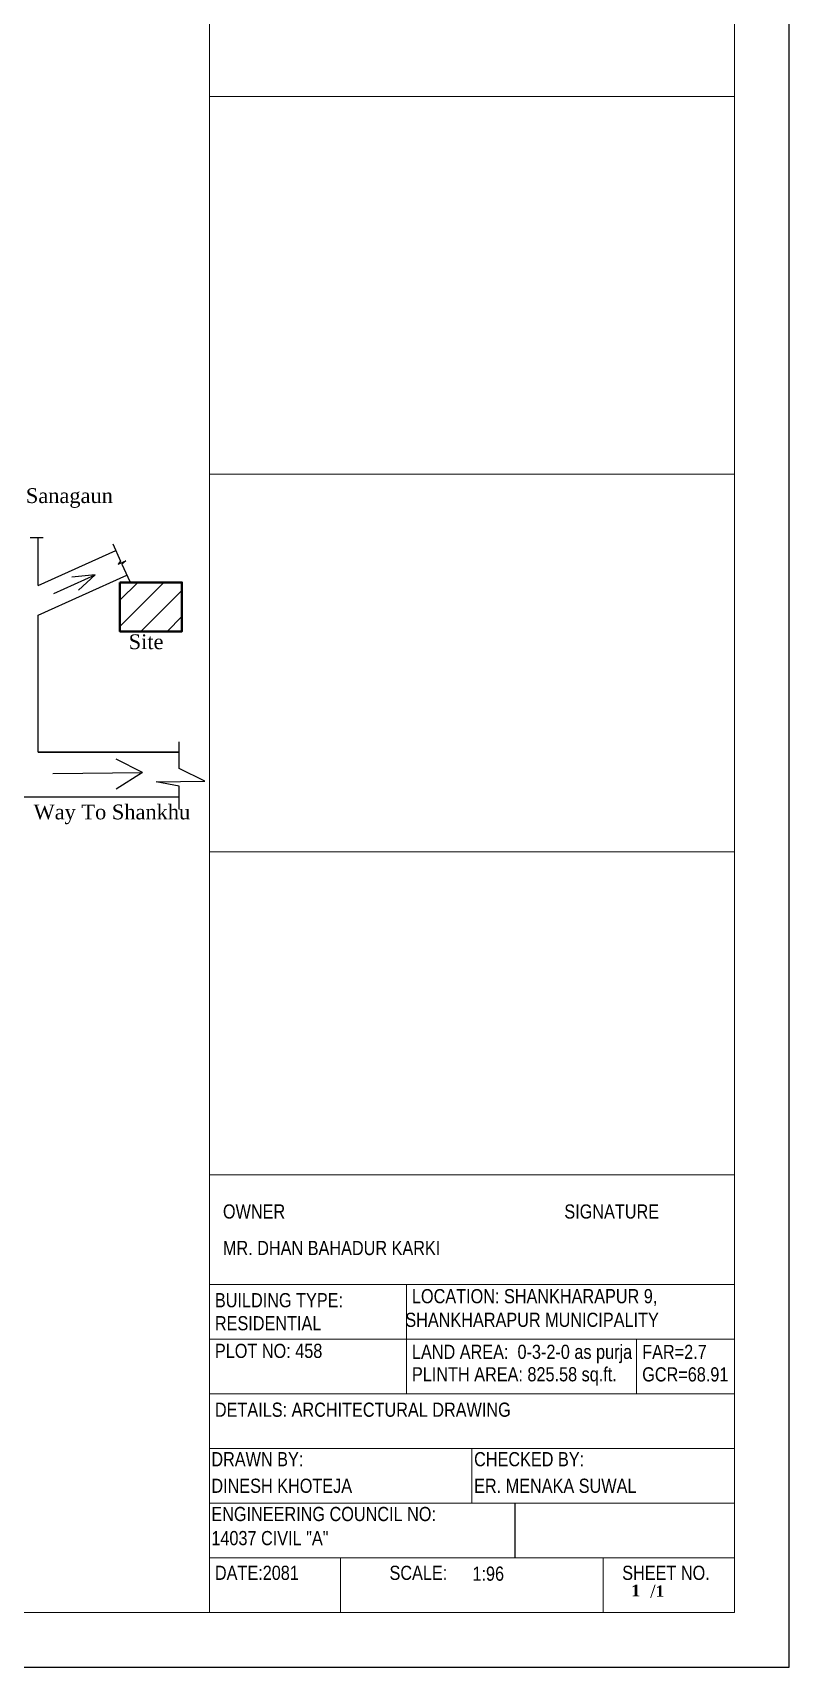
# Model space of a CAD drawing. Header units: inches. Extents: x -4597 to 93300, y -14139 to 5932.
# Drawn here: x -2060 to -1420, y -11124 to -9741 of the extents above; entities that cross this region are included whole.
import ezdxf

# ---------------------------------------------------------------- set-up
doc = ezdxf.new("R2010")
doc.units = ezdxf.units.IN
doc.header["$LTSCALE"] = 0.5
doc.header["$MEASUREMENT"] = 0
doc.linetypes.add('DASHED2', pattern=[0.375, 0.25, -0.125])
doc.layers.add('A-Wall', color=7, linetype='Continuous')
for name, color, linetype, lineweight in [('DW-SEC', 24, 'Continuous', 25), ('ELE1', 3, 'Continuous', 9), ('river', 7, 'DASHED2', 25), ('TEXT', 220, 'Continuous', 9), ('Text 0.200', 122, 'Continuous', 20), ('wall', 20, 'Continuous', 40)]:
    doc.layers.add(name, color=color, linetype=linetype, lineweight=lineweight)
doc.styles.add('14 INCH', font='times.ttf', dxfattribs={"height": 14})
doc.styles.add('ordinary', font='ARIALN.TTF')
doc.styles.get("Standard").update_dxf_attribs({"font": 'arial.ttf'})

msp = doc.modelspace()

# ---------------------------------------------------------------- hatches: boundary and pattern name
at = {"layer": 'DW-SEC'}
h = msp.add_hatch(dxfattribs=at)
h.set_pattern_fill('ANSI31', color=256, scale=125)
h.set_pattern_definition([(45, (-45385.654, 6947.669), (-11.0485435, 11.0485435), [])])
h.paths.add_polyline_path([(-1933.9, -10206), (-1986.4, -10206), (-1986.4, -10247.6), (-1933.9, -10247.6)])

# ---------------------------------------------------------------- linework, layer by layer
at = {"layer": 'A-Wall', "ltscale": 50}
msp.add_line((-1652.1, -10985.5), (-1652.1, -11031.9), dxfattribs=at)
at = {"layer": 'Defpoints'}
msp.add_lwpolyline([(-1419.8, -8876.5), (-4597.4, -8876.5), (-4597.4, -11124.5), (-1419.8, -11124.5)], close=True, dxfattribs=at)
at = {"layer": 'ELE1'}
for p, q in [((-1910.7, -11078.2), (-1910.7, -8922.8)), ((-1466.1, -9794.6), (-1910.7, -9794.6)), ((-1466.1, -10114.4), (-1910.7, -10114.4)), ((-1466.1, -10434.2), (-1910.7, -10434.2))]:
    msp.add_line(p, q, dxfattribs=at)
msp.add_lwpolyline([(-4551.1, -8922.8), (-1466.1, -8922.8), (-1466.1, -11078.2), (-4551.1, -11078.2)], close=True, dxfattribs=at)
msp.add_lwpolyline([(-4551.1, -8922.8), (-1466.1, -8922.8), (-1466.1, -11078.2), (-4551.1, -11078.2)], close=True, dxfattribs=at)
at = {"layer": 'river', "color": 1, "linetype": 'Continuous', "ltscale": 10}
for p, q in [((-2051.5, -10168.2), (-2062.5, -10168.2)), ((-2055.7, -10208.6), (-2055.7, -10168.2)), ((-2055.7, -10208.6), (-1989.9, -10179)), ((-2055.7, -10233.8), (-1980.5, -10199.9)), ((-2042.4, -10215.3), (-2007.3, -10199.5)), ((-2007.3, -10199.5), (-2027.1, -10201.5)), ((-2007.3, -10199.5), (-2021.6, -10212.7)), ((-2055.7, -10349.7), (-2055.7, -10233.8)), ((-2055.7, -10349.7), (-1936.3, -10349.7)), ((-1936.3, -10349.7), (-2055.7, -10349.7)), ((-1936.2, -10363.5), (-1936.3, -10340.9)), ((-1967.2, -10367), (-1989.6, -10355.6)), ((-1914.5, -10374.4), (-1936.2, -10363.5)), ((-2043.3, -10367.7), (-1967.2, -10367)), ((-1967.2, -10367), (-1989.6, -10381.2)), ((-1955.8, -10374.8), (-1914.5, -10374.4)), ((-1936.2, -10378.5), (-1955.8, -10374.8)), ((-1936.2, -10398.1), (-1936.2, -10378.5)), ((-1936.2, -10387.9), (-2338.6, -10387.9))]:
    msp.add_line(p, q, dxfattribs=at)
msp.add_lwpolyline([(-1992.4, -10173.5), (-1985.8, -10188.2), (-1988, -10190.5), (-1981.4, -10187.7), (-1984.7, -10190.7), (-1978.1, -10205.4)], dxfattribs=at)
at = {"layer": 'TEXT'}
for p, q in [((-1910.7, -10707.6), (-1466.1, -10707.6)), ((-1910.7, -10800.3), (-1466.1, -10800.3)), ((-1743.9, -10800.3), (-1743.9, -10892.9)), ((-1910.7, -10846.6), (-1466.1, -10846.6)), ((-1549, -10846.6), (-1549, -10892.9)), ((-1910.7, -10892.9), (-1466.1, -10892.9)), ((-1910.7, -10939.2), (-1466.1, -10939.2)), ((-1688.4, -10939.2), (-1688.4, -10985.6)), ((-1910.7, -10985.5), (-1466.1, -10985.5)), ((-1910.7, -11031.9), (-1466.1, -11031.9)), ((-1799.6, -11078.2), (-1799.6, -11031.9)), ((-1577.2, -11078.2), (-1577.2, -11031.9))]:
    msp.add_line(p, q, dxfattribs=at)
at = {"layer": 'wall'}
msp.add_lwpolyline([(-1986.4, -10206), (-1933.9, -10206), (-1933.9, -10247.6), (-1986.4, -10247.6)], close=True, dxfattribs=at)

# ---------------------------------------------------------------- texts
at = {"insert": (-1577.2, -11041), "char_height": 6.5423, "width": 86.843, "attachment_point": 1}
msp.add_mtext('\\A1;{\\fTimes New Roman|b1|i0|c0|p18;\\H1.2367x;\\P\\pi29.76545;\\H0.80859x;    \\fBookman Old Style|b0|i0|c0|p18;\\H1.6907x;/\\fBookman Old Style|b1|i0|c0|p18;\\H0.86414x;1\\fArial|b1|i0|c0|p34;\\H1.2047x; \\H0.8998x;   }', dxfattribs=at)
at = {"layer": 'river', "color": 7, "linetype": 'Continuous', "ltscale": 10, "width": 211.888, "attachment_point": 1, "style": '14 INCH'}
for s, insert, char_height in [('Way To Sanagaun', (-2132.3, -10126.3), 12.543), ('Site', (-1979, -10250), 12.54), ('Way To Shankhu', (-2059.5, -10394.1), 12.543)]:
    msp.add_mtext(s, dxfattribs=dict(at, insert=insert, char_height=char_height))
at = {"layer": 'TEXT', "style": 'ordinary'}
for s, p in [('OWNER', (-1899.2, -10744.6)), ('SIGNATURE', (-1610.2, -10744.6)), ('MR. DHAN BAHADUR KARKI', (-1899.2, -10775.5)), ('BUILDING TYPE:  ', (-1906, -10819.7)), ('LOCATION: SHANKHARAPUR 9,', (-1739.2, -10816.3)), ('RESIDENTIAL', (-1906, -10839.2)), ('SHANKHARAPUR MUNICIPALITY', (-1744.8, -10836.3)), ('PLOT NO: 458 ', (-1906, -10862.6)), ('LAND AREA:  0-3-2-0 as purja', (-1739.2, -10863.4)), ('FAR=2.7', (-1544.3, -10863.5)), ('PLINTH AREA: 825.58 sq.ft.', (-1739.2, -10882.4)), ('GCR=68.91', (-1544.3, -10882.5)), ('DETAILS: ARCHITECTURAL DRAWING ', (-1906, -10912.4)), ('DRAWN BY:', (-1909, -10954.3)), ('CHECKED BY: ', (-1686.6, -10954.3)), ('DINESH KHOTEJA', (-1909, -10976.8)), ('ER. MENAKA SUWAL', (-1686.6, -10976.8)), ('ENGINEERING COUNCIL NO:', (-1909, -11000.7)), ('14037 CIVIL "A"', (-1909, -11021.1)), ('DATE:2081', (-1906, -11050.5)), ('SCALE:', (-1758.2, -11050.5)), ('SHEET NO.', (-1561.2, -11050.5))]:
    msp.add_text(s, height=12, dxfattribs=at).set_placement(p)
msp.add_attdef('1:96', (-1688, -11051.2), 'SCALE', height=12, dxfattribs=at)
at = {"layer": 'Text 0.200', "ltscale": 10, "insert": (-1549.8, -11054.5), "char_height": 9.93, "width": 19.482, "attachment_point": 2}
msp.add_mtext('{\\fBookman Old Style|b1|i0|c0|p18;1}', dxfattribs=at)

doc.saveas('drawing.dxf')
